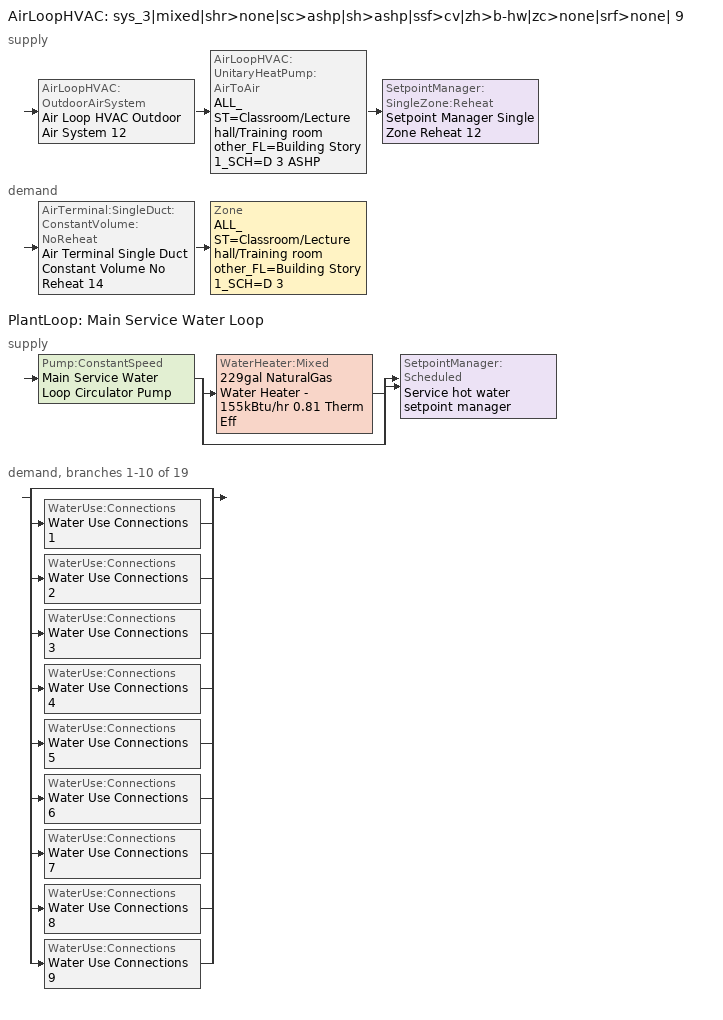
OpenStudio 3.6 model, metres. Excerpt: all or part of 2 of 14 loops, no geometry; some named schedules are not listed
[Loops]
AirLoopHVAC 'sys_3|mixed|shr>none|sc>ashp|sh>ashp|ssf>cv|zh>b-hw|zc>none|srf>none| 9'
 supply: AirLoopHVAC:OutdoorAirSystem 'Air Loop HVAC Outdoor Air System 12' > AirLoopHVAC:UnitaryHeatPump:AirToAir 'ALL_ST=Classroom/Lecture hall/Training room other_FL=Building Story 1_SCH=D 3 ASHP' > SetpointManager:SingleZone:Reheat 'Setpoint Manager Single Zone Reheat 12'
 demand: AirTerminal:SingleDuct:ConstantVolume:NoReheat 'Air Terminal Single Duct Constant Volume No Reheat 14' > Zone 'ALL_ST=Classroom/Lecture hall/Training room other_FL=Building Story 1_SCH=D 3'
PlantLoop 'Main Service Water Loop'
 supply: Pump:ConstantSpeed 'Main Service Water Loop Circulator Pump' > split
  | WaterHeater:Mixed '229gal NaturalGas Water Heater - 155kBtu/hr 0.81 Therm Eff'
  | bypass
  join > SetpointManager:Scheduled 'Service hot water setpoint manager'
 demand, branches 1-10 of 19: split
  | bypass
  | WaterUse:Connections 'Water Use Connections 1'
  | WaterUse:Connections 'Water Use Connections 2'
  | WaterUse:Connections 'Water Use Connections 3'
  | WaterUse:Connections 'Water Use Connections 4'
  | WaterUse:Connections 'Water Use Connections 5'
  | WaterUse:Connections 'Water Use Connections 6'
  | WaterUse:Connections 'Water Use Connections 7'
  | WaterUse:Connections 'Water Use Connections 8'
  | WaterUse:Connections 'Water Use Connections 9'
[Sizing:Zone]
ALL_ST=Classroom/Lecture hall/Training room other_FL=Building Story 1_SCH=D 3: Zone Cooling Design Supply Air Temperature Input Method=TemperatureDifference; Zone Cooling Design Supply Air Temperature {C}=14; Zone Cooling Design Supply Air Temperature Difference {deltaC}=11; Zone Heating Design Supply Air Temperature Input Method=TemperatureDifference; Zone Heating Design Supply Air Temperature {C}=40; Zone Heating Design Supply Air Temperature Difference {deltaC}=21; Zone Cooling Design Supply Air Humidity Ratio {kg-H2O/kg-air}=0.0085; Zone Heating Design Supply Air Humidity Ratio {kg-H2O/kg-air}=0.008; Zone Heating Sizing Factor=1.3; Zone Cooling Sizing Factor=1; Cooling Design Air Flow Method=DesignDay; Heating Design Air Flow Method=DesignDay; Account for Dedicated Outdoor Air System=No; Dedicated Outdoor Air System Control Strategy=NeutralSupplyAir; Dedicated Outdoor Air Low Setpoint Temperature for Design {C}=autosize; Dedicated Outdoor Air High Setpoint Temperature for Design {C}=autosize; Zone Load Sizing Method=Sensible Load Only No Latent Load; Zone Latent Cooling Design Supply Air Humidity Ratio Input Method=HumidityRatioDifference; Zone Cooling Design Supply Air Humidity Ratio Difference {kgWater/kgDryAir}=0.005; Zone Latent Heating Design Supply Air Humidity Ratio Input Method=HumidityRatioDifference; Zone Humidification Design Supply Air Humidity Ratio Difference {kgWater/kgDryAir}=0.005
[Zone equipment]
ALL_ST=Classroom/Lecture hall/Training room other_FL=Building Story 1_SCH=D 3: Zone HVAC Baseboard Convective Water 14, Air Terminal Single Duct Constant Volume No Reheat 14
[PlantLoop]
Main Service Water Loop: Glycol Concentration=0; Maximum Loop Temperature {C}=60; Minimum Loop Temperature {C}=10; Plant Loop Volume {m3}=Autocalculate; Load Distribution Scheme=Optimal
[Sizing:Plant]
Main Service Water Loop: Loop Type=Heating; Design Loop Exit Temperature {C}=60; Loop Design Temperature Difference {deltaC}=5; Sizing Option=NonCoincident; Zone Timesteps in Averaging Window=1; Coincident Sizing Factor Mode=None
[AirLoopHVAC]
sys_3|mixed|shr>none|sc>ashp|sh>ashp|ssf>cv|zh>b-hw|zc>none|srf>none| 9: Availability Schedule=sys_3|mixed|shr>none|sc>ashp|sh>ashp|ssf>cv|zh>b-hw|zc>none|srf>none| 9 Occ Sch; Design Supply Air Flow Rate {m3/s}=autosize; Design Return Air Flow Fraction of Supply Air Flow=1
[Sizing:System]
sys_3|mixed|shr>none|sc>ashp|sh>ashp|ssf>cv|zh>b-hw|zc>none|srf>none| 9: Type of Load to Size On=Sensible; Design Outdoor Air Flow Rate {m3/s}=Autosize; Central Heating Maximum System Air Flow Ratio=1; Preheat Design Temperature {C}=7; Preheat Design Humidity Ratio {kg-H2O/kg-Air}=0.008; Precool Design Temperature {C}=13; Precool Design Humidity Ratio {kg-H2O/kg-Air}=0.008; Central Cooling Design Supply Air Temperature {C}=13; Central Heating Design Supply Air Temperature {C}=43; Sizing Option=NonCoincident; 100% Outdoor Air in Cooling=No; 100% Outdoor Air in Heating=No; Central Cooling Design Supply Air Humidity Ratio {kg-H2O/kg-Air}=0.0085; Central Heating Design Supply Air Humidity Ratio {kg-H2O/kg-Air}=0.008; Cooling Design Air Flow Method=DesignDay; Cooling Design Air Flow Rate {m3/s}=0; Heating Design Air Flow Method=DesignDay; Heating Design Air Flow Rate {m3/s}=0; System Outdoor Air Method=ZoneSum; Zone Maximum Outdoor Air Fraction=1; Cooling Supply Air Flow Rate Per Floor Area {m3/s-m2}=0.00996765; Cooling Fraction of Autosized Cooling Supply Air Flow Rate=1; Cooling Supply Air Flow Rate Per Unit Cooling Capacity {m3/s-W}=3.94755e-05; Heating Supply Air Flow Rate Per Floor Area {m3/s-m2}=0.00996765; Heating Fraction of Autosized Heating Supply Air Flow Rate=1; Heating Fraction of Autosized Cooling Supply Air Flow Rate=1; Heating Supply Air Flow Rate Per Unit Heating Capacity {m3/s-W}=3.15882e-05; Cooling Design Capacity Method=CoolingDesignCapacity; Cooling Design Capacity {W}=autosize; Cooling Design Capacity Per Floor Area {W/m2}=234.7; Fraction of Autosized Cooling Design Capacity=1; Heating Design Capacity Method=HeatingDesignCapacity; Heating Design Capacity {W}=autosize; Heating Design Capacity Per Floor Area {W/m2}=157; Fraction of Autosized Heating Design Capacity=1; Central Cooling Capacity Control Method=OnOff; Occupant Diversity=autosize
[Fan:OnOff]
Fan On Off 12: Availability Schedule=Always On Discrete; Fan Total Efficiency=0.39975; Pressure Rise {Pa}=1018.77; Maximum Flow Rate {m3/s}=autosize; Motor Efficiency=0.615; Motor In Airstream Fraction=1; Fan Power Ratio Function of Speed Ratio Curve=Fan On Off Power Curve 11; Fan Efficiency Ratio Function of Speed Ratio Curve=Fan On Off Efficiency Curve 11
[Coil:Cooling:DX:SingleSpeed]
CoilCoolingDXSingleSpeed_ashp 11 556kBtu/hr 9.5EER: Availability Schedule=Always On Discrete; Rated Total Cooling Capacity {W}=autosize; Rated Sensible Heat Ratio=autosize; Rated COP {W/W}=3.2994; Rated Air Flow Rate {m3/s}=autosize; Rated Evaporator Fan Power Per Volume Flow Rate 2017 {W/(m3/s)}=773.3; Rated Evaporator Fan Power Per Volume Flow Rate 2023 {W/(m3/s)}=934.4; Total Cooling Capacity Function of Temperature Curve=DXCOOL-NECB2011-REF-CAPFT; Total Cooling Capacity Function of Flow Fraction Curve=DXCOOL-NECB2011-REF-CAPFFLOW; Energy Input Ratio Function of Temperature Curve=DXCOOL-NECB2011-REF-COOLEIRFT; Energy Input Ratio Function of Flow Fraction Curve=DXCOOL-NECB2011-REF-COOLEIRFFLOW; Part Load Fraction Correlation Curve=DXCOOL-NECB2011-REF-COOLPLFFPLR; Minimum Outdoor Dry-Bulb Temperature for Compressor Operation {C}=-25; Nominal Time for Condensate Removal to Begin {s}=0; Ratio of Initial Moisture Evaporation Rate and Steady State Latent Capacity=0; Maximum Cycling Rate {cycles/hr}=0; Latent Capacity Time Constant {s}=0; Condenser Type=AirCooled; Evaporative Condenser Effectiveness=0.9; Evaporative Condenser Air Flow Rate {m3/s}=autosize; Evaporative Condenser Pump Rated Power Consumption {W}=autosize; Crankcase Heater Capacity {W}=0; Maximum Outdoor Dry-Bulb Temperature for Crankcase Heater Operation {C}=10; Basin Heater Capacity {W/K}=0; Basin Heater Setpoint Temperature {C}=2
[Coil:Heating:DX:SingleSpeed]
CoilHeatingDXSingleSpeed_ashp 11 402 Clg kBtu/hr 3.2COPH: Availability Schedule=Always On Discrete; Rated Total Heating Capacity {W}=117940; Rated COP {W/W}=3.58899; Rated Air Flow Rate {m3/s}=Autosize; Rated Supply Fan Power Per Volume Flow Rate 2017 {W/(m3/s)}=773.3; Rated Supply Fan Power Per Volume Flow Rate 2023 {W/(m3/s)}=934.4; Total Heating Capacity Function of Temperature Curve=DXHEAT-NECB2011-REF-CAPFT; Total Heating Capacity Function of Flow Fraction Curve=DXHEAT-NECB2011-REF-CAPFFLOW; Energy Input Ratio Function of Temperature Curve=DXHEAT-NECB2011-REF-EIRFT; Energy Input Ratio Function of Flow Fraction Curve=DXHEAT-NECB2011-REF-EIRFFLOW; Part Load Fraction Correlation Curve=DXHEAT-NECB2011-REF-PLFFPLR; Minimum Outdoor Dry-Bulb Temperature for Compressor Operation {C}=-10; Defrost Strategy=Resistive; Defrost Control=Timed; Defrost Time Period Fraction=0.166667; Resistive Defrost Heater Capacity {W}=2000
[Controller:OutdoorAir]
Controller Outdoor Air 12: Minimum Outdoor Air Flow Rate {m3/s}=autosize; Maximum Outdoor Air Flow Rate {m3/s}=Autosize; Economizer Control Type=DifferentialEnthalpy; Economizer Control Action Type=ModulateFlow; Lockout Type=NoLockout; Minimum Limit Type=FixedMinimum; Minimum Outdoor Air Schedule=sys_3|mixed|shr>none|sc>ashp|sh>ashp|ssf>cv|zh>b-hw|zc>none|srf>none| 9 Occ Sch; Controller Mechanical Ventilation=Controller Mechanical Ventilation 12; High Humidity Control=No; Heat Recovery Bypass Control Type=BypassWhenWithinEconomizerLimits
[Controller:MechanicalVentilation]
Controller Mechanical Ventilation 12: Availability Schedule=Always On Discrete; System Outdoor Air Method=ZoneSum
[AirLoopHVAC:OutdoorAirSystem]
Air Loop HVAC Outdoor Air System 12: Controller=Controller Outdoor Air 12
[Coil:Heating:Electric]
Coil Heating Electric 12: Availability Schedule=Always On Discrete
[AirLoopHVAC:UnitaryHeatPump:AirToAir]
ALL_ST=Classroom/Lecture hall/Training room other_FL=Building Story 1_SCH=D 3 ASHP: Availability Schedule=Always On Discrete; Supply Air Flow Rate During Cooling Operation {m3/s}=Autosize; Supply Air Flow Rate During Heating Operation {m3/s}=Autosize; Controlling Zone or Thermostat Location=ALL_ST=Classroom/Lecture hall/Training room other_FL=Building Story 1_SCH=D 3; Supply Air Fan=Fan On Off 12; Heating Coil=CoilHeatingDXSingleSpeed_ashp 11 402 Clg kBtu/hr 3.2COPH; Cooling Coil=CoilCoolingDXSingleSpeed_ashp 11 556kBtu/hr 9.5EER; Supplemental Heating Coil=Coil Heating Electric 12; Maximum Supply Air Temperature from Supplemental Heater {C}=Autosize; Supply Air Fan Operating Mode Schedule=sys_3|mixed|shr>none|sc>ashp|sh>ashp|ssf>cv|zh>b-hw|zc>none|srf>none| 9 Occ Sch
[SetpointManager:SingleZone:Reheat]
Setpoint Manager Single Zone Reheat 12: Minimum Supply Air Temperature {C}=13; Maximum Supply Air Temperature {C}=43; Control Zone=ALL_ST=Classroom/Lecture hall/Training room other_FL=Building Story 1_SCH=D 3; Setpoint Node or NodeList=sys_3|mixed|shr>none|sc>ashp|sh>ashp|ssf>cv|zh>b-hw|zc>none|srf>none| 9 Supply Outlet Node
[AirTerminal:SingleDuct:ConstantVolume:NoReheat]
Air Terminal Single Duct Constant Volume No Reheat 14: Availability Schedule=Always On Discrete; Maximum Air Flow Rate {m3/s}=AutoSize
[SetpointManager:Scheduled]
Service hot water setpoint manager: Control Variable=Temperature; Schedule=Service Water Loop Temp - 140F; Setpoint Node or NodeList=Main Service Water Loop Supply Outlet Node
[Pump:ConstantSpeed]
Main Service Water Loop Circulator Pump: Rated Flow Rate {m3/s}=autosize; Rated Pump Head {Pa}=154365; Rated Power Consumption {W}=autosize; Motor Efficiency=0.7; Fraction of Motor Inefficiencies to Fluid Stream=0; Pump Control Type=Intermittent; Design Power Sizing Method=PowerPerFlowPerPressure; Design Electric Power per Unit Flow Rate {W/(m3/s)}=348701.1; Design Shaft Power per Unit Flow Rate per Unit Head {W-s/m3-Pa}=1.28205
[WaterHeater:Mixed]
229gal NaturalGas Water Heater - 155kBtu/hr 0.81 Therm Eff: Tank Volume {m3}=0.868577; Setpoint Temperature Schedule=Service Water Loop Temp - 140F; Deadband Temperature Difference {deltaC}=2; Maximum Temperature Limit {C}=60; Heater Control Type=Cycle; Heater Maximum Capacity {W}=45383.1; Heater Fuel Type=NaturalGas; Heater Thermal Efficiency=0.809608; Part Load Factor Curve=SWH-EFFFPLR-NECB2011; Off Cycle Parasitic Fuel Consumption Rate {W}=88.1911; Off Cycle Parasitic Fuel Type=NaturalGas; Off Cycle Parasitic Heat Fraction to Tank=0.8; On Cycle Parasitic Fuel Consumption Rate {W}=88.1911; On Cycle Parasitic Fuel Type=NaturalGas; On Cycle Parasitic Heat Fraction to Tank=0; Ambient Temperature Indicator=Schedule; Ambient Temperature Schedule=Water Heater Ambient Temp Schedule 70.0F; Off Cycle Loss Coefficient to Ambient Temperature {W/K}=11.2126; On Cycle Loss Coefficient to Ambient Temperature {W/K}=11.2126; Use Side Effectiveness=1; Source Side Effectiveness=1; Use Side Design Flow Rate {m3/s}=autosize; Source Side Design Flow Rate {m3/s}=autosize; Indirect Water Heating Recovery Time {hr}=1.5; Source Side Flow Control Mode=IndirectHeatPrimarySetpoint
[WaterHeater:Sizing]
229gal NaturalGas Water Heater - 155kBtu/hr 0.81 Therm Eff: Design Mode=PeakDraw; Time Storage Can Meet Peak Draw {hr}=0.538503; Time for Tank Recovery {hr}=0; Nominal Tank Volume for Autosizing Plant Connections {m3}=1
[WaterUse:Connections] Drain Water Heat Exchanger Type=None; Drain Water Heat Exchanger Destination=Plant
Name | Water Use Equipment Name 1
Water Use Connections 1 | Cafeteria_zn_1_flr_1 Service Water Use 0.24gal/min
Water Use Connections 2 | Computer_class_zn_1_flr_1 Service Water Use 0.12gal/min
Water Use Connections 3 | Corner_class_1_pod_1_zn_1_flr_1 Service Water Use 0.07gal/min
Water Use Connections 4 | Corner_class_1_pod_2_zn_1_flr_1 Service Water Use 0.07gal/min
Water Use Connections 5 | Corner_class_1_pod_3_zn_1_flr_1 Service Water Use 0.07gal/min
Water Use Connections 6 | Corner_class_2_pod_1_zn_1_flr_1 Service Water Use 0.07gal/min
Water Use Connections 7 | Corner_class_2_pod_2_zn_1_flr_1 Service Water Use 0.07gal/min
Water Use Connections 8 | Corner_class_2_pod_3_zn_1_flr_1 Service Water Use 0.07gal/min
Water Use Connections 9 | Gym_zn_1_flr_1 Service Water Use 0.54gal/min
[WaterUse:Equipment:Definition]
Name | Peak Flow Rate {m3/s} | Target Temperature Schedule | Sensible Fraction Schedule | Latent Fraction Schedule
Cafeteria_zn_1_flr_1 Service Water Use Def 0.24gal/min | 1.50573e-05 | Schedule Ruleset 5 | Schedule Ruleset 3 | Schedule Ruleset 4
Computer_class_zn_1_flr_1 Service Water Use Def 0.12gal/min | 7.45697e-06 | Schedule Ruleset 8 | Schedule Ruleset 6 | Schedule Ruleset 7
Corner_class_1_pod_1_zn_1_flr_1 Service Water Use Def 0.07gal/min | 4.55704e-06 | Schedule Ruleset 11 | Schedule Ruleset 9 | Schedule Ruleset 10
Corner_class_1_pod_2_zn_1_flr_1 Service Water Use Def 0.07gal/min | 4.55704e-06 | Schedule Ruleset 14 | Schedule Ruleset 12 | Schedule Ruleset 13
Corner_class_1_pod_3_zn_1_flr_1 Service Water Use Def 0.07gal/min | 4.55704e-06 | Schedule Ruleset 17 | Schedule Ruleset 15 | Schedule Ruleset 16
Corner_class_2_pod_1_zn_1_flr_1 Service Water Use Def 0.07gal/min | 4.55704e-06 | Schedule Ruleset 20 | Schedule Ruleset 18 | Schedule Ruleset 19
Corner_class_2_pod_2_zn_1_flr_1 Service Water Use Def 0.07gal/min | 4.55704e-06 | Schedule Ruleset 23 | Schedule Ruleset 21 | Schedule Ruleset 22
Corner_class_2_pod_3_zn_1_flr_1 Service Water Use Def 0.07gal/min | 4.55704e-06 | Schedule Ruleset 26 | Schedule Ruleset 24 | Schedule Ruleset 25
Gym_zn_1_flr_1 Service Water Use Def 0.54gal/min | 3.413e-05 | Schedule Ruleset 29 | Schedule Ruleset 27 | Schedule Ruleset 28
[WaterUse:Equipment]
Name | Water Use Equipment Definition | Space | Flow Rate Fraction Schedule
Cafeteria_zn_1_flr_1 Service Water Use 0.24gal/min | Cafeteria_zn_1_flr_1 Service Water Use Def 0.24gal/min | Cafeteria_ZN_1_FLR_1 | NECB-C-Service Water Heating
Computer_class_zn_1_flr_1 Service Water Use 0.12gal/min | Computer_class_zn_1_flr_1 Service Water Use Def 0.12gal/min | Computer_Class_ZN_1_FLR_1 | NECB-D-Service Water Heating
Corner_class_1_pod_1_zn_1_flr_1 Service Water Use 0.07gal/min | Corner_class_1_pod_1_zn_1_flr_1 Service Water Use Def 0.07gal/min | Corner_Class_1_Pod_1_ZN_1_FLR_1 | NECB-D-Service Water Heating
Corner_class_1_pod_2_zn_1_flr_1 Service Water Use 0.07gal/min | Corner_class_1_pod_2_zn_1_flr_1 Service Water Use Def 0.07gal/min | Corner_Class_1_Pod_2_ZN_1_FLR_1 | NECB-D-Service Water Heating
Corner_class_1_pod_3_zn_1_flr_1 Service Water Use 0.07gal/min | Corner_class_1_pod_3_zn_1_flr_1 Service Water Use Def 0.07gal/min | Corner_Class_1_Pod_3_ZN_1_FLR_1 | NECB-D-Service Water Heating
Corner_class_2_pod_1_zn_1_flr_1 Service Water Use 0.07gal/min | Corner_class_2_pod_1_zn_1_flr_1 Service Water Use Def 0.07gal/min | Corner_Class_2_Pod_1_ZN_1_FLR_1 | NECB-D-Service Water Heating
Corner_class_2_pod_2_zn_1_flr_1 Service Water Use 0.07gal/min | Corner_class_2_pod_2_zn_1_flr_1 Service Water Use Def 0.07gal/min | Corner_Class_2_Pod_2_ZN_1_FLR_1 | NECB-D-Service Water Heating
Corner_class_2_pod_3_zn_1_flr_1 Service Water Use 0.07gal/min | Corner_class_2_pod_3_zn_1_flr_1 Service Water Use Def 0.07gal/min | Corner_Class_2_Pod_3_ZN_1_FLR_1 | NECB-D-Service Water Heating
Gym_zn_1_flr_1 Service Water Use 0.54gal/min | Gym_zn_1_flr_1 Service Water Use Def 0.54gal/min | Gym_ZN_1_FLR_1 | NECB-B-Service Water Heating
[Schedule:Ruleset]
Service Water Loop Temp - 140F: Default Day Schedule=Service Water Loop Temp - 140F Default
Water Heater Ambient Temp Schedule 70.0F: Default Day Schedule=Water Heater Ambient Temp Schedule 70.0F Default
Schedule Ruleset 3: Default Day Schedule=Schedule Day 5
Schedule Ruleset 4: Default Day Schedule=Schedule Day 6
Schedule Ruleset 5: Default Day Schedule=Schedule Day 7
NECB-C-Service Water Heating: Default Day Schedule=NECB-C-Service Water Heating Default
Schedule Ruleset 6: Default Day Schedule=Schedule Day 8
Schedule Ruleset 7: Default Day Schedule=Schedule Day 9
Schedule Ruleset 8: Default Day Schedule=Schedule Day 10
NECB-D-Service Water Heating: Default Day Schedule=NECB-D-Service Water Heating Default
Schedule Ruleset 9: Default Day Schedule=Schedule Day 11
Schedule Ruleset 10: Default Day Schedule=Schedule Day 12
Schedule Ruleset 11: Default Day Schedule=Schedule Day 13
Schedule Ruleset 12: Default Day Schedule=Schedule Day 14
Schedule Ruleset 13: Default Day Schedule=Schedule Day 15
Schedule Ruleset 14: Default Day Schedule=Schedule Day 16
Schedule Ruleset 15: Default Day Schedule=Schedule Day 17
Schedule Ruleset 16: Default Day Schedule=Schedule Day 18
Schedule Ruleset 17: Default Day Schedule=Schedule Day 19
Schedule Ruleset 18: Default Day Schedule=Schedule Day 20
Schedule Ruleset 19: Default Day Schedule=Schedule Day 21
Schedule Ruleset 20: Default Day Schedule=Schedule Day 22
Schedule Ruleset 21: Default Day Schedule=Schedule Day 23
Schedule Ruleset 22: Default Day Schedule=Schedule Day 24
Schedule Ruleset 23: Default Day Schedule=Schedule Day 25
Schedule Ruleset 24: Default Day Schedule=Schedule Day 26
Schedule Ruleset 25: Default Day Schedule=Schedule Day 27
Schedule Ruleset 26: Default Day Schedule=Schedule Day 28
Schedule Ruleset 27: Default Day Schedule=Schedule Day 29
Schedule Ruleset 28: Default Day Schedule=Schedule Day 30
Schedule Ruleset 29: Default Day Schedule=Schedule Day 31
NECB-B-Service Water Heating: Default Day Schedule=NECB-B-Service Water Heating Default
sys_3|mixed|shr>none|sc>ashp|sh>ashp|ssf>cv|zh>b-hw|zc>none|srf>none| 9 Occ Sch: Default Day Schedule=sys_3|mixed|shr>none|sc>ashp|sh>ashp|ssf>cv|zh>b-hw|zc>none|srf>none| 9 Occ Sch Default; Summer Design Day Schedule=sys_3|mixed|shr>none|sc>ashp|sh>ashp|ssf>cv|zh>b-hw|zc>none|srf>none| 9 Occ Sch Summer Design Day; Winter Design Day Schedule=sys_3|mixed|shr>none|sc>ashp|sh>ashp|ssf>cv|zh>b-hw|zc>none|srf>none| 9 Occ Sch Winter Design Day
[Schedule:Day]
Service Water Loop Temp - 140F Default: 24, 0, 60
Water Heater Ambient Temp Schedule 70.0F Default: 24, 0, 21.1111
NECB-C-Service Water Heating Default: 8, 0, 0.05, 9, 0, 0.1, 10, 0, 0.2, 11, 0, 0.3, 12, 0, 0.4, 16, 0, 0.8, 17, 0, 0.6, 18, 0, 0.4, 19, 0, 0.3, 21, 0, 0.2, 24, 0, 0.05
NECB-D-Service Water Heating Default: 8, 0, 0.05, 10, 0, 0.5, 16, 0, 0.9, 17, 0, 0.7, 18, 0, 0.3, 21, 0, 0.5, 22, 0, 0.3, 24, 0, 0.05
NECB-B-Service Water Heating Default: 1, 0, 0.6, 2, 0, 0.5, 9, 0, 0.05, 11, 0, 0.7, 12, 0, 0.4, 13, 0, 0.5, 15, 0, 0.6, 16, 0, 0.4, 18, 0, 0.3, 19, 0, 0.4, 20, 0, 0.5, 22, 0, 0.8, 24, 0, 0.9
sys_3|mixed|shr>none|sc>ashp|sh>ashp|ssf>cv|zh>b-hw|zc>none|srf>none| 9 Occ Sch Default: 9, 0, 0, 18, 0, 1, 19, 0, 0, 22, 0, 1, 24, 0, 0
sys_3|mixed|shr>none|sc>ashp|sh>ashp|ssf>cv|zh>b-hw|zc>none|srf>none| 9 Occ Sch Winter Design Day; sys_3|mixed|shr>none|sc>ashp|sh>ashp|ssf>cv|zh>b-hw|zc>none|srf>none| 9 Occ Sch Summer Design Day: 24, 0, 1
[Schedule:Rule] Date Specification Type=DateRange; Start Month=1; Start Day=1; End Month=12; End Day=31
Name | Schedule Ruleset | Rule Order | Day Schedule | Apply Monday | Apply Tuesday | Apply Wednesday | Apply Thursday | Apply Friday | Apply Saturday | Apply Sunday
Schedule Rule 68 | NECB-C-Service Water Heating | 2 | NECB-C-Service Water Heating Default|Wkdy Day | Yes | Yes | Yes | Yes | Yes
Schedule Rule 69 | NECB-C-Service Water Heating | 1 | NECB-C-Service Water Heating Sat Day |  |  |  |  |  | Yes
Schedule Rule 70 | NECB-C-Service Water Heating | 0 | NECB-C-Service Water Heating Sun|Hol Day |  |  |  |  |  |  | Yes
Schedule Rule 71 | NECB-D-Service Water Heating | 2 | NECB-D-Service Water Heating Default|Wkdy Day | Yes | Yes | Yes | Yes | Yes
Schedule Rule 72 | NECB-D-Service Water Heating | 1 | NECB-D-Service Water Heating Sat Day |  |  |  |  |  | Yes
Schedule Rule 73 | NECB-D-Service Water Heating | 0 | NECB-D-Service Water Heating Sun|Hol Day |  |  |  |  |  |  | Yes
Schedule Rule 74 | NECB-B-Service Water Heating | 2 | NECB-B-Service Water Heating Default|Wkdy Day | Yes | Yes | Yes | Yes | Yes
Schedule Rule 75 | NECB-B-Service Water Heating | 1 | NECB-B-Service Water Heating Sat Day |  |  |  |  |  | Yes
sys_3|mixed|shr>none|sc>ashp|sh>ashp|ssf>cv|zh>b-hw|zc>none|srf>none| 9 Occ Sch Sunday Rule | sys_3|mixed|shr>none|sc>ashp|sh>ashp|ssf>cv|zh>b-hw|zc>none|srf>none| 9 Occ Sch | 0 | sys_3|mixed|shr>none|sc>ashp|sh>ashp|ssf>cv|zh>b-hw|zc>none|srf>none| 9 Occ Sch Sunday |  |  |  |  |  | Yes | Yes
[Schedule:Constant]
Always On Discrete: Value=1
[Curve:Exponent]
Fan On Off Power Curve 11: Coefficient1 Constant=1; Coefficient2 Constant=0; Coefficient3 Constant=0; Minimum Value of x=0; Maximum Value of x=1
[Curve:Cubic]
Name | Coefficient1 Constant | Coefficient2 x | Coefficient3 x**2 | Coefficient4 x**3 | Minimum Value of x | Maximum Value of x
Fan On Off Efficiency Curve 11 | 1 | 0 | 0 | 0 | 0 | 1
DXHEAT-NECB2011-REF-CAPFT | 0.729009 | 0.0319275 | 0.000136404 | -8.748e-06 | -20 | 20
DXHEAT-NECB2011-REF-CAPFFLOW | 0.84 | 0.16 | 0 | 0 | 0.5 | 1.5
DXHEAT-NECB2011-REF-EIRFT | 1.2183 | -0.03612 | 0.00142 | -2.68e-05 | -20 | 20
DXHEAT-NECB2011-REF-PLFFPLR | 0.3696 | 2.3362 | -2.9577 | 1.2596 | 0.7 | 1
DXCOOL-NECB2011-REF-COOLPLFFPLR | 0.0277 | 4.9151 | -8.184 | 4.2702 | 0.7 | 1
SWH-EFFFPLR-NECB2011 | 0.7576 | 1.0071 | -1.4443 | 0.6844 | 0 | 1
[Curve:Biquadratic] Minimum Value of x=13; Maximum Value of x=24; Minimum Value of y=24; Maximum Value of y=46
Name | Coefficient1 Constant | Coefficient2 x | Coefficient3 x**2 | Coefficient4 y | Coefficient5 y**2 | Coefficient6 x*y
DXCOOL-NECB2011-REF-CAPFT | 0.867905 | 0.0142459 | 0.00055436 | -0.0075575 | 3.3e-05 | -0.0001918
DXCOOL-NECB2011-REF-COOLEIRFT | 0.114171 | 0.0281822 | -0.0004199 | 0.0214108 | 0.000161028 | -0.000679104
[Curve:Quadratic]
Name | Coefficient1 Constant | Coefficient2 x | Coefficient3 x**2 | Minimum Value of x | Maximum Value of x
DXHEAT-NECB2011-REF-EIRFFLOW | 1.3824 | -0.4336 | 0.0512 | 0 | 1
DXCOOL-NECB2011-REF-CAPFFLOW | 0.8 | 0.2 | 0 | 0.5 | 1.5
DXCOOL-NECB2011-REF-COOLEIRFFLOW | 1.1552 | -0.1808 | 0.0256 | 0.5 | 1.5
